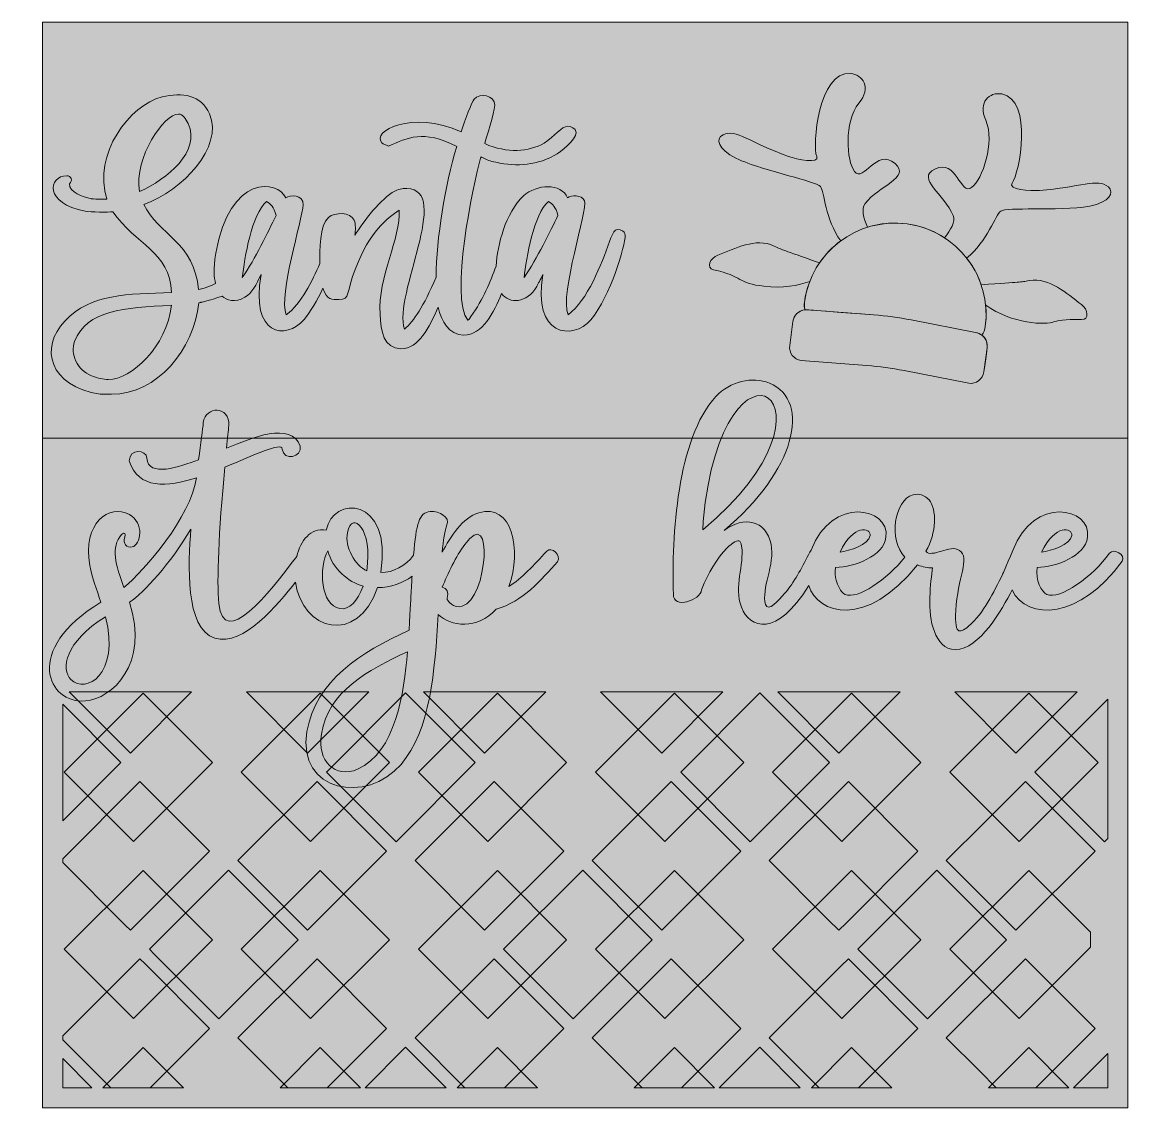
# Model space of a CAD drawing. Header units: inches. Extents: x -8 to 432, y 0 to 432.
import ezdxf

# ---------------------------------------------------------------- set-up
doc = ezdxf.new("R2010")
doc.units = ezdxf.units.IN
doc.header["$MEASUREMENT"] = 0
doc.layers.add('_U+0421_U+043B_U+043E_U+0439 1', color=7, linetype='Continuous')

# ---------------------------------------------------------------- blocks, each defined once
blk = doc.blocks.new('block 2')
at = {"layer": '_U+0421_U+043B_U+043E_U+0439 1', "true_color": 0x723003}
h = blk.add_hatch(color=36, dxfattribs=at)
h.dxf.hatch_style = 2
edge = h.paths.add_edge_path()
edge.add_spline(control_points=[(394.58, 357.65), (401.68, 357.65), (410.51, 357.65), (416.8, 358.82), (424.77, 360.3), (426.74, 364.19), (424.22, 366.41), (420, 370.13), (412.92, 366.21), (396.82, 365.02), (393.31, 364.77), (383.9, 365.41), (385.96, 367.97), (388.84, 371.56), (394.41, 401.08), (381.77, 403.41), (376.98, 404.31), (372.17, 400.25), (375.41, 392.95), (379.29, 384.19), (373.98, 369.31), (369.92, 366.27), (365.1, 362.68), (363.97, 377.87), (355.15, 373.56), (347.48, 369.82), (359.08, 363.48), (362.43, 355.03), (363.38, 352.64), (361.53, 349.28), (358.96, 346.23), (354.61, 349.04), (349.59, 350.97), (344.12, 351.72), (338.65, 352.46), (333.3, 351.93), (328.37, 350.38), (326.7, 354), (325.81, 357.73), (327.37, 359.78), (332.84, 367.04), (345.71, 370.06), (339.32, 375.71), (331.96, 382.2), (326.82, 367.87), (323.14, 372.61), (320.03, 376.62), (318.87, 392.38), (324.94, 399.79), (330.01, 405.96), (326.46, 411.16), (321.6, 411.57), (308.79, 412.68), (306.31, 382.75), (308.13, 378.51), (309.43, 375.5), (300.19, 377.38), (296.87, 378.56), (281.67, 383.99), (275.89, 389.65), (270.83, 387.19), (267.81, 385.72), (268.67, 381.45), (275.96, 377.9), (281.72, 375.11), (290.23, 372.75), (297.07, 370.87), (303.05, 369.21), (308.69, 367.66), (309.6, 366.55), (311.13, 364.68), (311.52, 353.53), (317.67, 344.93), (314.42, 342.53), (311.57, 339.6), (309.27, 336.23), (293.48, 341.77), (295.12, 341.09), (291.17, 342.92), (283.7, 346.36), (275.71, 341.9), (268.71, 339.28), (265.69, 338.15), (263.99, 334.13), (267.05, 333.47), (278.77, 330.96), (276.74, 327.95), (287.12, 326.93), (294.53, 325.95), (300.76, 327.19), (305.37, 328.84), (304.29, 326.05), (302.64, 320.6), (303.43, 317.51), (301.03, 317.27), (299.01, 315.43), (298.67, 312.93), (298.67, 312.93), (297.37, 303.35), (297.37, 303.35), (296.98, 300.43), (299.02, 297.74), (301.94, 297.35), (301.94, 297.35), (328.06, 295.38), (328.06, 295.38), (333.06, 295), (338.04, 294.33), (342.97, 293.36), (342.97, 293.36), (368.66, 288.31), (368.66, 288.31), (371.58, 287.91), (374.27, 289.96), (374.67, 292.88), (375.99, 302.65), (377.01, 305), (373.92, 307.38), (374.62, 308.41), (375.08, 309.56), (375.25, 310.83), (375.64, 313.72), (375.67, 316.57), (375.39, 319.35), (385.89, 311.97), (399.3, 311.31), (402.86, 312.84), (404.34, 313.47), (409.97, 313.83), (413.57, 313.62), (416.7, 313.44), (416.12, 317.77), (413.52, 319.66), (407.46, 324.04), (400.96, 330.47), (392.84, 329.14), (388.57, 328.44), (390.35, 328.65), (373.6, 327.51), (372.28, 331.37), (370.32, 334.95), (367.82, 338.13), (376.04, 344.78), (379.38, 355.43), (381.36, 356.83), (382.52, 357.65), (388.38, 357.65), (394.58, 357.65)], knot_values=[0, 0, 0, 0, 1, 1, 1, 2, 2, 2, 3, 3, 3, 4, 4, 4, 5, 5, 5, 6, 6, 6, 7, 7, 7, 8, 8, 8, 9, 9, 9, 10, 10, 10, 11, 11, 11, 12, 12, 12, 13, 13, 13, 14, 14, 14, 15, 15, 15, 16, 16, 16, 17, 17, 17, 18, 18, 18, 19, 19, 19, 20, 20, 20, 21, 21, 21, 22, 22, 22, 23, 23, 23, 24, 24, 24, 25, 25, 25, 26, 26, 26, 27, 27, 27, 28, 28, 28, 29, 29, 29, 30, 30, 30, 31, 31, 31, 32, 32, 32, 33, 33, 33, 34, 34, 34, 35, 35, 35, 36, 36, 36, 37, 37, 37, 38, 38, 38, 39, 39, 39, 40, 40, 40, 41, 41, 41, 42, 42, 42, 43, 43, 43, 44, 44, 44, 45, 45, 45, 46, 46, 46, 47, 47, 47, 48, 48, 48, 49, 49, 49, 49], degree=3, periodic=1)
at = {"layer": '_U+0421_U+043B_U+043E_U+0439 1', "true_color": 0xc10000}
h = blk.add_hatch(color=12, dxfattribs=at)
h.dxf.hatch_style = 2
edge = h.paths.add_edge_path()
edge.add_spline(control_points=[(330.79, 315.53), (335.79, 315.15), (340.77, 314.48), (345.7, 313.51), (345.7, 313.51), (371.39, 308.46), (371.39, 308.46), (372.35, 308.33), (373.2, 307.93), (373.92, 307.38), (374.62, 308.41), (375.08, 309.56), (375.25, 310.83), (377.94, 330.72), (364.01, 349.02), (344.12, 351.71), (324.24, 354.41), (305.93, 340.47), (303.24, 320.59), (303.1, 319.53), (303.18, 318.51), (303.43, 317.51), (304.22, 317.59), (302.48, 317.67), (330.79, 315.53)], knot_values=[0, 0, 0, 0, 1, 1, 1, 2, 2, 2, 3, 3, 3, 4, 4, 4, 5, 5, 5, 6, 6, 6, 7, 7, 7, 8, 8, 8, 8], degree=3, periodic=1)
at = {"layer": '_U+0421_U+043B_U+043E_U+0439 1', "true_color": 0xbbfcff}
h = blk.add_hatch(color=131, dxfattribs=at)
h.dxf.hatch_style = 2
edge = h.paths.add_edge_path()
edge.add_spline(control_points=[(368.66, 288.31), (368.66, 288.31), (342.97, 293.36), (342.97, 293.36), (338.04, 294.33), (333.06, 295), (328.06, 295.38), (328.06, 295.38), (301.94, 297.35), (301.94, 297.35), (299.02, 297.75), (296.98, 300.43), (297.37, 303.35), (297.37, 303.35), (298.67, 312.93), (298.67, 312.93), (299.07, 315.85), (301.75, 317.9), (304.67, 317.5), (304.67, 317.5), (330.79, 315.53), (330.79, 315.53), (335.79, 315.15), (340.77, 314.48), (345.7, 313.51), (345.7, 313.51), (371.39, 308.46), (371.39, 308.46), (374.31, 308.06), (376.36, 305.38), (375.96, 302.46), (375.96, 302.46), (374.67, 292.88), (374.67, 292.88), (374.27, 289.96), (371.58, 287.91), (368.66, 288.31)], knot_values=[0, 0, 0, 0, 1, 1, 1, 2, 2, 2, 3, 3, 3, 4, 4, 4, 5, 5, 5, 6, 6, 6, 7, 7, 7, 8, 8, 8, 9, 9, 9, 10, 10, 10, 11, 11, 11, 12, 12, 12, 12], degree=3, periodic=1)
at = {"layer": '_U+0421_U+043B_U+043E_U+0439 1', "lineweight": 0}
for points, knots in [([(394.58, 357.65), (401.68, 357.65), (410.51, 357.65), (416.8, 358.82), (424.77, 360.3), (426.74, 364.19), (424.22, 366.41), (420, 370.13), (412.92, 366.21), (396.82, 365.02), (393.31, 364.77), (383.9, 365.41), (385.96, 367.97), (388.84, 371.56), (394.41, 401.08), (381.77, 403.41), (376.98, 404.31), (372.17, 400.25), (375.41, 392.95), (379.29, 384.19), (373.98, 369.31), (369.92, 366.27), (365.1, 362.68), (363.97, 377.87), (355.15, 373.56), (347.48, 369.82), (359.08, 363.48), (362.43, 355.03), (363.38, 352.64), (361.53, 349.28), (358.96, 346.23), (354.61, 349.04), (349.59, 350.97), (344.12, 351.72), (338.65, 352.46), (333.3, 351.93), (328.37, 350.38), (326.7, 354), (325.81, 357.73), (327.37, 359.78), (332.84, 367.04), (345.71, 370.06), (339.32, 375.71), (331.96, 382.2), (326.82, 367.87), (323.14, 372.61), (320.03, 376.62), (318.87, 392.38), (324.94, 399.79), (330.01, 405.96), (326.46, 411.16), (321.6, 411.57), (308.79, 412.68), (306.31, 382.75), (308.13, 378.51), (309.43, 375.5), (300.19, 377.38), (296.87, 378.56), (281.67, 383.99), (275.89, 389.65), (270.83, 387.19), (267.81, 385.72), (268.67, 381.45), (275.96, 377.9), (281.72, 375.11), (290.23, 372.75), (297.07, 370.87), (303.05, 369.21), (308.69, 367.66), (309.6, 366.55), (311.13, 364.68), (311.52, 353.53), (317.67, 344.93), (314.42, 342.53), (311.57, 339.6), (309.27, 336.23), (293.48, 341.77), (295.12, 341.09), (291.17, 342.92), (283.7, 346.36), (275.71, 341.9), (268.71, 339.28), (265.69, 338.15), (263.99, 334.13), (267.05, 333.47), (278.77, 330.96), (276.74, 327.95), (287.12, 326.93), (294.53, 325.95), (300.76, 327.19), (305.37, 328.84), (304.29, 326.05), (302.64, 320.6), (303.43, 317.51), (301.03, 317.27), (299.01, 315.43), (298.67, 312.93), (298.67, 312.93), (297.37, 303.35), (297.37, 303.35), (296.98, 300.43), (299.02, 297.74), (301.94, 297.35), (301.94, 297.35), (328.06, 295.38), (328.06, 295.38), (333.06, 295), (338.04, 294.33), (342.97, 293.36), (342.97, 293.36), (368.66, 288.31), (368.66, 288.31), (371.58, 287.91), (374.27, 289.96), (374.67, 292.88), (375.99, 302.65), (377.01, 305), (373.92, 307.38), (374.62, 308.41), (375.08, 309.56), (375.25, 310.83), (375.64, 313.72), (375.67, 316.57), (375.39, 319.35), (385.89, 311.97), (399.3, 311.31), (402.86, 312.84), (404.34, 313.47), (409.97, 313.83), (413.57, 313.62), (416.7, 313.44), (416.12, 317.77), (413.52, 319.66), (407.46, 324.04), (400.96, 330.47), (392.84, 329.14), (388.57, 328.44), (390.35, 328.65), (373.6, 327.51), (372.28, 331.37), (370.32, 334.95), (367.82, 338.13), (376.04, 344.78), (379.38, 355.43), (381.36, 356.83), (382.52, 357.65), (388.38, 357.65), (394.58, 357.65)], [0, 0, 0, 0, 1, 1, 1, 2, 2, 2, 3, 3, 3, 4, 4, 4, 5, 5, 5, 6, 6, 6, 7, 7, 7, 8, 8, 8, 9, 9, 9, 10, 10, 10, 11, 11, 11, 12, 12, 12, 13, 13, 13, 14, 14, 14, 15, 15, 15, 16, 16, 16, 17, 17, 17, 18, 18, 18, 19, 19, 19, 20, 20, 20, 21, 21, 21, 22, 22, 22, 23, 23, 23, 24, 24, 24, 25, 25, 25, 26, 26, 26, 27, 27, 27, 28, 28, 28, 29, 29, 29, 30, 30, 30, 31, 31, 31, 32, 32, 32, 33, 33, 33, 34, 34, 34, 35, 35, 35, 36, 36, 36, 37, 37, 37, 38, 38, 38, 39, 39, 39, 40, 40, 40, 41, 41, 41, 42, 42, 42, 43, 43, 43, 44, 44, 44, 45, 45, 45, 46, 46, 46, 47, 47, 47, 48, 48, 48, 49, 49, 49, 49]), ([(330.79, 315.53), (335.79, 315.15), (340.77, 314.48), (345.7, 313.51), (345.7, 313.51), (371.39, 308.46), (371.39, 308.46), (372.35, 308.33), (373.2, 307.93), (373.92, 307.38), (374.62, 308.41), (375.08, 309.56), (375.25, 310.83), (377.94, 330.72), (364.01, 349.02), (344.12, 351.71), (324.24, 354.41), (305.93, 340.47), (303.24, 320.59), (303.1, 319.53), (303.18, 318.51), (303.43, 317.51), (304.22, 317.59), (302.48, 317.67), (330.79, 315.53)], [0, 0, 0, 0, 1, 1, 1, 2, 2, 2, 3, 3, 3, 4, 4, 4, 5, 5, 5, 6, 6, 6, 7, 7, 7, 8, 8, 8, 8]), ([(368.66, 288.31), (368.66, 288.31), (342.97, 293.36), (342.97, 293.36), (338.04, 294.33), (333.06, 295), (328.06, 295.38), (328.06, 295.38), (301.94, 297.35), (301.94, 297.35), (299.02, 297.75), (296.98, 300.43), (297.37, 303.35), (297.37, 303.35), (298.67, 312.93), (298.67, 312.93), (299.07, 315.85), (301.75, 317.9), (304.67, 317.5), (304.67, 317.5), (330.79, 315.53), (330.79, 315.53), (335.79, 315.15), (340.77, 314.48), (345.7, 313.51), (345.7, 313.51), (371.39, 308.46), (371.39, 308.46), (374.31, 308.06), (376.36, 305.38), (375.96, 302.46), (375.96, 302.46), (374.67, 292.88), (374.67, 292.88), (374.27, 289.96), (371.58, 287.91), (368.66, 288.31)], [0, 0, 0, 0, 1, 1, 1, 2, 2, 2, 3, 3, 3, 4, 4, 4, 5, 5, 5, 6, 6, 6, 7, 7, 7, 8, 8, 8, 9, 9, 9, 10, 10, 10, 11, 11, 11, 12, 12, 12, 12])]:
    blk.add_open_spline(points, degree=3, knots=knots, dxfattribs=at)
blk = doc.blocks.new('block 3')
at = {"layer": '_U+0421_U+043B_U+043E_U+0439 1', "true_color": 0x003a1e}
h = blk.add_hatch(color=118, dxfattribs=at)
h.dxf.hatch_style = 2
edge = h.paths.add_edge_path()
edge.add_spline(control_points=[(424.64, 220.65), (418.28, 211.64), (404.83, 201.93), (399.73, 204.29), (397.49, 205.33), (395.21, 209.87), (395.83, 215.05), (403.54, 215.28), (414.95, 219.37), (415.96, 227.05), (417.53, 238.97), (394.46, 243.71), (386.16, 221.82), (383.44, 215.04), (382.19, 212.49), (382.19, 212.49), (378.49, 204.86), (374.67, 196.96), (368.56, 191.62), (366.53, 189.88), (365.23, 189.55), (364.7, 189.83), (363.87, 190.26), (363.05, 192.62), (363.51, 197.93), (364.15, 210.84), (369.41, 218.74), (364.95, 221.83), (361.21, 224.42), (353.98, 218.48), (351.54, 221.5), (355.93, 228.73), (355.97, 238.18), (352.87, 241.93), (351.05, 243.82), (348.72, 244.55), (346.48, 243.94), (338.92, 241.87), (336.65, 225.83), (343.22, 219.11), (336.27, 210.29), (324.18, 202.11), (319.47, 204.29), (317.45, 205.23), (316.49, 207.95), (315.85, 210.01), (315.43, 211.37), (315.33, 213.05), (315.57, 215.05), (323.28, 215.28), (334.69, 219.37), (335.7, 227.05), (337.27, 238.96), (314.27, 243.67), (305.93, 221.91), (305.58, 221.57), (305.11, 220.55), (304.86, 220.07), (302.14, 214.74), (299.12, 209.03), (295.35, 204.67), (293.12, 202.07), (288.59, 196.99), (287.76, 200.3), (285.9, 206.74), (291.63, 215.92), (289.94, 224.26), (287.93, 233.92), (279.24, 235.61), (271.31, 229.75), (299.37, 253.1), (306.37, 281.17), (289.33, 288.37), (282.58, 291.23), (273.62, 288.99), (268.01, 283.05), (252.46, 266.28), (250.41, 227.37), (251.07, 204.38), (250.86, 198.33), (262, 201.83), (262.27, 206.17), (268.07, 220.48), (275.32, 226.04), (277.13, 225.63), (277.59, 225.52), (278, 224.77), (278.25, 223.55), (279.39, 215.82), (274.93, 207.44), (278.19, 199.23), (281.31, 190.72), (292.18, 186.86), (304.96, 207.78), (308.68, 196.49), (327.56, 190.4), (348.25, 216.01), (350.32, 215.19), (352.38, 214.8), (354.23, 214.9), (353.52, 209.57), (351.88, 197), (354.96, 189.54), (356.45, 185.57), (359.03, 182.35), (363.26, 182.35), (373.05, 182.35), (381.9, 198.37), (385.89, 206.11), (391.91, 193.58), (413.1, 194.45), (429.67, 217.47), (431.3, 219.93), (426.44, 222.9), (424.64, 220.65)], knot_values=[0, 0, 0, 0, 1, 1, 1, 2, 2, 2, 3, 3, 3, 4, 4, 4, 5, 5, 5, 6, 6, 6, 7, 7, 7, 8, 8, 8, 9, 9, 9, 10, 10, 10, 11, 11, 11, 12, 12, 12, 13, 13, 13, 14, 14, 14, 15, 15, 15, 16, 16, 16, 17, 17, 17, 18, 18, 18, 19, 19, 19, 20, 20, 20, 21, 21, 21, 22, 22, 22, 23, 23, 23, 24, 24, 24, 25, 25, 25, 26, 26, 26, 27, 27, 27, 28, 28, 28, 29, 29, 29, 30, 30, 30, 31, 31, 31, 32, 32, 32, 33, 33, 33, 34, 34, 34, 35, 35, 35, 36, 36, 36, 37, 37, 37, 38, 38, 38, 38], degree=3, periodic=1)
edge = h.paths.add_edge_path()
edge.add_spline(control_points=[(397.67, 221.12), (403.12, 232.51), (409.99, 230.8), (409.65, 227.78), (409.23, 224.01), (401.44, 221.62), (397.67, 221.12)], knot_values=[0, 0, 0, 0, 1, 1, 1, 2, 2, 2, 2], degree=3, periodic=1)
edge = h.paths.add_edge_path()
edge.add_spline(control_points=[(262.74, 229.94), (262.74, 229.94), (262.94, 233.36), (262.94, 233.36), (270.57, 317.27), (324.52, 281.34), (262.74, 229.94)], knot_values=[0, 0, 0, 0, 1, 1, 1, 2, 2, 2, 2], degree=3, periodic=1)
edge = h.paths.add_edge_path()
edge.add_spline(control_points=[(317.41, 221.12), (322.87, 232.51), (329.73, 230.8), (329.39, 227.78), (328.97, 224.01), (321.18, 221.62), (317.41, 221.12)], knot_values=[0, 0, 0, 0, 1, 1, 1, 2, 2, 2, 2], degree=3, periodic=1)
h = blk.add_hatch(color=118, dxfattribs=at)
h.dxf.hatch_style = 2
edge = h.paths.add_edge_path()
edge.add_spline(control_points=[(200.64, 221.46), (195.41, 215.87), (190.86, 210.81), (185.59, 207.39), (190.95, 222.04), (186.75, 240.92), (173.63, 236.81), (167.22, 234.89), (162.33, 227.12), (159.04, 221.1), (159.46, 225.74), (160.04, 229.84), (160.9, 231.92), (162.29, 234.86), (157.93, 237.7), (154.3, 237.31), (149.83, 236.81), (148.68, 232.55), (147.65, 219.94), (144.43, 215.56), (139.61, 212.99), (134.68, 212.99), (139.24, 243.77), (115.33, 243.47), (112.9, 229.89), (106.61, 230.99), (102.66, 225.65), (101.15, 219.39), (90.02, 204.55), (72.05, 182.03), (70.16, 200.7), (69.26, 210.02), (70.07, 228.75), (72.5, 254.9), (84.15, 259.68), (95.11, 265.12), (95.41, 262.12), (95.9, 257.22), (103.53, 258.78), (102.48, 263.31), (98.92, 273.27), (83.15, 266.59), (73.19, 262.45), (73.56, 266.5), (73.95, 269.6), (74.07, 271.44), (74.61, 279.52), (64.78, 279.32), (63.95, 272.75), (63.7, 269.87), (62.98, 264.67), (62.06, 257.84), (54.66, 255.03), (41.8, 250.68), (41.53, 258.55), (41.32, 261.99), (34.5, 262.46), (34.5, 257.48), (37.88, 246), (49.8, 246.99), (61.19, 250.66), (58.99, 235.04), (40.68, 213.99), (32.37, 207.03), (29.07, 215.76), (27.04, 223.33), (31.42, 228.13), (32.69, 229.41), (33.17, 228.45), (32.71, 227.02), (31.71, 224.51), (33.6, 222.67), (35.63, 223.16), (39.24, 224.04), (40.52, 232.78), (34.51, 236.1), (26.59, 240.49), (15.7, 232.75), (18.8, 215.74), (19.69, 211), (21.48, 206.31), (23.18, 201.22), (-8.17, 182.07), (2.14, 160.68), (17.02, 161.9), (27.56, 162.77), (42.66, 176.56), (34.57, 201.15), (40.44, 205.21), (50.83, 216.42), (59.02, 230.28), (57.99, 216.7), (56.54, 190.58), (68.52, 186.93), (79.96, 183.45), (93.66, 200.42), (100.69, 209.2), (103.08, 189.91), (125.44, 183.7), (133.33, 207.06), (138.58, 206.91), (143.36, 208.8), (147.06, 211.5), (146.79, 207.12), (146.86, 208.19), (145.86, 190.11), (126.68, 181.19), (108.64, 170.06), (105.23, 149.72), (101.12, 125.59), (129.17, 120.7), (142.67, 136.66), (154.4, 150.4), (156.07, 173.58), (157.49, 196.33), (162.13, 191.53), (173.19, 190.11), (180.55, 198.42), (191.03, 201.38), (198.72, 210.21), (204.91, 217.32), (206.72, 219.86), (202.51, 223.59), (200.64, 221.46)], knot_values=[0, 0, 0, 0, 1, 1, 1, 2, 2, 2, 3, 3, 3, 4, 4, 4, 5, 5, 5, 6, 6, 6, 7, 7, 7, 8, 8, 8, 9, 9, 9, 10, 10, 10, 11, 11, 11, 12, 12, 12, 13, 13, 13, 14, 14, 14, 15, 15, 15, 16, 16, 16, 17, 17, 17, 18, 18, 18, 19, 19, 19, 20, 20, 20, 21, 21, 21, 22, 22, 22, 23, 23, 23, 24, 24, 24, 25, 25, 25, 26, 26, 26, 27, 27, 27, 28, 28, 28, 29, 29, 29, 30, 30, 30, 31, 31, 31, 32, 32, 32, 33, 33, 33, 34, 34, 34, 35, 35, 35, 36, 36, 36, 37, 37, 37, 38, 38, 38, 39, 39, 39, 40, 40, 40, 41, 41, 41, 41], degree=3, periodic=1)
edge = h.paths.add_edge_path()
edge.add_spline(control_points=[(168.02, 224.15), (179.76, 240.49), (177.13, 202.54), (167.06, 199.58), (163.67, 198.58), (160.85, 201.7), (160.97, 202.77), (161.89, 205.06), (160.72, 206.83), (159.03, 207.13), (161.31, 212.56), (164.51, 219.46), (168.02, 224.15)], knot_values=[0, 0, 0, 0, 1, 1, 1, 2, 2, 2, 3, 3, 3, 4, 4, 4, 4], degree=3, periodic=1)
edge = h.paths.add_edge_path()
edge.add_spline(control_points=[(145.18, 181.47), (143.87, 165.13), (140.54, 141.56), (125.35, 134.72), (116.5, 131), (109.13, 137.92), (111.01, 148.69), (113.79, 165.95), (129.43, 174.02), (145.18, 181.47)], knot_values=[0, 0, 0, 0, 1, 1, 1, 2, 2, 2, 3, 3, 3, 3], degree=3, periodic=1)
edge = h.paths.add_edge_path()
edge.add_spline(control_points=[(118.27, 198.66), (110.66, 199.9), (109.84, 215.09), (113.46, 221.69), (115.46, 214.44), (121.66, 209.15), (127.53, 207.61), (125.54, 201.53), (122, 198.05), (118.27, 198.66)], knot_values=[0, 0, 0, 0, 1, 1, 1, 2, 2, 2, 3, 3, 3, 3], degree=3, periodic=1)
edge = h.paths.add_edge_path()
edge.add_spline(control_points=[(129.04, 213.73), (124.64, 215.57), (120, 223.13), (121.36, 228.9), (123.21, 238.15), (131.5, 230.19), (129.04, 213.73)], knot_values=[0, 0, 0, 0, 1, 1, 1, 2, 2, 2, 2], degree=3, periodic=1)
edge = h.paths.add_edge_path()
edge.add_spline(control_points=[(25, 195.41), (30.97, 172.14), (16.95, 164.53), (11.25, 170.43), (7.08, 174.6), (8.88, 185.35), (25, 195.41)], knot_values=[0, 0, 0, 0, 1, 1, 1, 2, 2, 2, 2], degree=3, periodic=1)
at = {"layer": '_U+0421_U+043B_U+043E_U+0439 1', "lineweight": 0}
for points, knots in [([(262.74, 229.94), (262.74, 229.94), (262.94, 233.36), (262.94, 233.36), (270.57, 317.27), (324.52, 281.34), (262.74, 229.94)], [0, 0, 0, 0, 1, 1, 1, 2, 2, 2, 2]), ([(424.64, 220.65), (418.28, 211.64), (404.83, 201.93), (399.73, 204.29), (397.49, 205.33), (395.21, 209.87), (395.83, 215.05), (403.54, 215.28), (414.95, 219.37), (415.96, 227.05), (417.53, 238.97), (394.46, 243.71), (386.16, 221.82), (383.44, 215.04), (382.19, 212.49), (382.19, 212.49), (378.49, 204.86), (374.67, 196.96), (368.56, 191.62), (366.53, 189.88), (365.23, 189.55), (364.7, 189.83), (363.87, 190.26), (363.05, 192.62), (363.51, 197.93), (364.15, 210.84), (369.41, 218.74), (364.95, 221.83), (361.21, 224.42), (353.98, 218.48), (351.54, 221.5), (355.93, 228.73), (355.97, 238.18), (352.87, 241.93), (351.05, 243.82), (348.72, 244.55), (346.48, 243.94), (338.92, 241.87), (336.65, 225.83), (343.22, 219.11), (336.27, 210.29), (324.18, 202.11), (319.47, 204.29), (317.45, 205.23), (316.49, 207.95), (315.85, 210.01), (315.43, 211.37), (315.33, 213.05), (315.57, 215.05), (323.28, 215.28), (334.69, 219.37), (335.7, 227.05), (337.27, 238.96), (314.27, 243.67), (305.93, 221.91), (305.58, 221.57), (305.11, 220.55), (304.86, 220.07), (302.14, 214.74), (299.12, 209.03), (295.35, 204.67), (293.12, 202.07), (288.59, 196.99), (287.76, 200.3), (285.9, 206.74), (291.63, 215.92), (289.94, 224.26), (287.93, 233.92), (279.24, 235.61), (271.31, 229.75), (299.37, 253.1), (306.37, 281.17), (289.33, 288.37), (282.58, 291.23), (273.62, 288.99), (268.01, 283.05), (252.46, 266.28), (250.41, 227.37), (251.07, 204.38), (250.86, 198.33), (262, 201.83), (262.27, 206.17), (268.07, 220.48), (275.32, 226.04), (277.13, 225.63), (277.59, 225.52), (278, 224.77), (278.25, 223.55), (279.39, 215.82), (274.93, 207.44), (278.19, 199.23), (281.31, 190.72), (292.18, 186.86), (304.96, 207.78), (308.68, 196.49), (327.56, 190.4), (348.25, 216.01), (350.32, 215.19), (352.38, 214.8), (354.23, 214.9), (353.52, 209.57), (351.88, 197), (354.96, 189.54), (356.45, 185.57), (359.03, 182.35), (363.26, 182.35), (373.05, 182.35), (381.9, 198.37), (385.89, 206.11), (391.91, 193.58), (413.1, 194.45), (429.67, 217.47), (431.3, 219.93), (426.44, 222.9), (424.64, 220.65)], [0, 0, 0, 0, 1, 1, 1, 2, 2, 2, 3, 3, 3, 4, 4, 4, 5, 5, 5, 6, 6, 6, 7, 7, 7, 8, 8, 8, 9, 9, 9, 10, 10, 10, 11, 11, 11, 12, 12, 12, 13, 13, 13, 14, 14, 14, 15, 15, 15, 16, 16, 16, 17, 17, 17, 18, 18, 18, 19, 19, 19, 20, 20, 20, 21, 21, 21, 22, 22, 22, 23, 23, 23, 24, 24, 24, 25, 25, 25, 26, 26, 26, 27, 27, 27, 28, 28, 28, 29, 29, 29, 30, 30, 30, 31, 31, 31, 32, 32, 32, 33, 33, 33, 34, 34, 34, 35, 35, 35, 36, 36, 36, 37, 37, 37, 38, 38, 38, 38]), ([(200.64, 221.46), (195.41, 215.87), (190.86, 210.81), (185.59, 207.39), (190.95, 222.04), (186.75, 240.92), (173.63, 236.81), (167.22, 234.89), (162.33, 227.12), (159.04, 221.1), (159.46, 225.74), (160.04, 229.84), (160.9, 231.92), (162.29, 234.86), (157.93, 237.7), (154.3, 237.31), (149.83, 236.81), (148.68, 232.55), (147.65, 219.94), (144.43, 215.56), (139.61, 212.99), (134.68, 212.99), (139.24, 243.77), (115.33, 243.47), (112.9, 229.89), (106.61, 230.99), (102.66, 225.65), (101.15, 219.39), (90.02, 204.55), (72.05, 182.03), (70.16, 200.7), (69.26, 210.02), (70.07, 228.75), (72.5, 254.9), (84.15, 259.68), (95.11, 265.12), (95.41, 262.12), (95.9, 257.22), (103.53, 258.78), (102.48, 263.31), (98.92, 273.27), (83.15, 266.59), (73.19, 262.45), (73.56, 266.5), (73.95, 269.6), (74.07, 271.44), (74.61, 279.52), (64.78, 279.32), (63.95, 272.75), (63.7, 269.87), (62.98, 264.67), (62.06, 257.84), (54.66, 255.03), (41.8, 250.68), (41.53, 258.55), (41.32, 261.99), (34.5, 262.46), (34.5, 257.48), (37.88, 246), (49.8, 246.99), (61.19, 250.66), (58.99, 235.04), (40.68, 213.99), (32.37, 207.03), (29.07, 215.76), (27.04, 223.33), (31.42, 228.13), (32.69, 229.41), (33.17, 228.45), (32.71, 227.02), (31.71, 224.51), (33.6, 222.67), (35.63, 223.16), (39.24, 224.04), (40.52, 232.78), (34.51, 236.1), (26.59, 240.49), (15.7, 232.75), (18.8, 215.74), (19.69, 211), (21.48, 206.31), (23.18, 201.22), (-8.17, 182.07), (2.14, 160.68), (17.02, 161.9), (27.56, 162.77), (42.66, 176.56), (34.57, 201.15), (40.44, 205.21), (50.83, 216.42), (59.02, 230.28), (57.99, 216.7), (56.54, 190.58), (68.52, 186.93), (79.96, 183.45), (93.66, 200.42), (100.69, 209.2), (103.08, 189.91), (125.44, 183.7), (133.33, 207.06), (138.58, 206.91), (143.36, 208.8), (147.06, 211.5), (146.79, 207.12), (146.86, 208.19), (145.86, 190.11), (126.68, 181.19), (108.64, 170.06), (105.23, 149.72), (101.12, 125.59), (129.17, 120.7), (142.67, 136.66), (154.4, 150.4), (156.07, 173.58), (157.49, 196.33), (162.13, 191.53), (173.19, 190.11), (180.55, 198.42), (191.03, 201.38), (198.72, 210.21), (204.91, 217.32), (206.72, 219.86), (202.51, 223.59), (200.64, 221.46)], [0, 0, 0, 0, 1, 1, 1, 2, 2, 2, 3, 3, 3, 4, 4, 4, 5, 5, 5, 6, 6, 6, 7, 7, 7, 8, 8, 8, 9, 9, 9, 10, 10, 10, 11, 11, 11, 12, 12, 12, 13, 13, 13, 14, 14, 14, 15, 15, 15, 16, 16, 16, 17, 17, 17, 18, 18, 18, 19, 19, 19, 20, 20, 20, 21, 21, 21, 22, 22, 22, 23, 23, 23, 24, 24, 24, 25, 25, 25, 26, 26, 26, 27, 27, 27, 28, 28, 28, 29, 29, 29, 30, 30, 30, 31, 31, 31, 32, 32, 32, 33, 33, 33, 34, 34, 34, 35, 35, 35, 36, 36, 36, 37, 37, 37, 38, 38, 38, 39, 39, 39, 40, 40, 40, 41, 41, 41, 41]), ([(129.04, 213.73), (124.64, 215.57), (120, 223.13), (121.36, 228.9), (123.21, 238.15), (131.5, 230.19), (129.04, 213.73)], [0, 0, 0, 0, 1, 1, 1, 2, 2, 2, 2]), ([(168.02, 224.15), (179.76, 240.49), (177.13, 202.54), (167.06, 199.58), (163.67, 198.58), (160.85, 201.7), (160.97, 202.77), (161.89, 205.06), (160.72, 206.83), (159.03, 207.13), (161.31, 212.56), (164.51, 219.46), (168.02, 224.15)], [0, 0, 0, 0, 1, 1, 1, 2, 2, 2, 3, 3, 3, 4, 4, 4, 4]), ([(317.41, 221.12), (322.87, 232.51), (329.73, 230.8), (329.39, 227.78), (328.97, 224.01), (321.18, 221.62), (317.41, 221.12)], [0, 0, 0, 0, 1, 1, 1, 2, 2, 2, 2]), ([(397.67, 221.12), (403.12, 232.51), (409.99, 230.8), (409.65, 227.78), (409.23, 224.01), (401.44, 221.62), (397.67, 221.12)], [0, 0, 0, 0, 1, 1, 1, 2, 2, 2, 2]), ([(118.27, 198.66), (110.66, 199.9), (109.84, 215.09), (113.46, 221.69), (115.46, 214.44), (121.66, 209.15), (127.53, 207.61), (125.54, 201.53), (122, 198.05), (118.27, 198.66)], [0, 0, 0, 0, 1, 1, 1, 2, 2, 2, 3, 3, 3, 3]), ([(25, 195.41), (30.97, 172.14), (16.95, 164.53), (11.25, 170.43), (7.08, 174.6), (8.88, 185.35), (25, 195.41)], [0, 0, 0, 0, 1, 1, 1, 2, 2, 2, 2]), ([(145.18, 181.47), (143.87, 165.13), (140.54, 141.56), (125.35, 134.72), (116.5, 131), (109.13, 137.92), (111.01, 148.69), (113.79, 165.95), (129.43, 174.02), (145.18, 181.47)], [0, 0, 0, 0, 1, 1, 1, 2, 2, 2, 3, 3, 3, 3])]:
    blk.add_open_spline(points, degree=3, knots=knots, dxfattribs=at)

msp = doc.modelspace()

# ---------------------------------------------------------------- hatches: boundary and pattern name
at = {"layer": '_U+0421_U+043B_U+043E_U+0439 1', "true_color": 0xe8c792}
h = msp.add_hatch(color=31, dxfattribs=at)
h.dxf.hatch_style = 2
h.paths.add_polyline_path([(0, 432), (432, 432), (432, 0), (0, 0)])
at = {"layer": '_U+0421_U+043B_U+043E_U+0439 1', "true_color": 0xc10000}
h = msp.add_hatch(color=12, dxfattribs=at)
h.dxf.hatch_style = 2
edge = h.paths.add_edge_path()
edge.add_spline(control_points=[(228.79, 349.44), (227.79, 349.11), (227.21, 349.09), (225.68, 344.68), (222.42, 335.61), (216.91, 321.26), (209.16, 315.56), (205.68, 324.09), (217.13, 357.23), (215.67, 360.94), (214.53, 363.38), (210.43, 363.16), (208.99, 362.09), (206.42, 368.1), (196.67, 367.54), (191.36, 362.9), (184.29, 355.91), (181.04, 343.57), (180.49, 334.94), (178.09, 328.58), (175.46, 321.86), (170.48, 314.85), (169.78, 313.83), (169.58, 313.58), (169.3, 313.36), (161.99, 322.45), (171.2, 366.73), (174.44, 378.36), (175.42, 378.01), (177.23, 376.94), (178.76, 376.59), (187.44, 374.6), (195.23, 374.43), (203.68, 378.93), (206.3, 380.42), (212.24, 385.09), (212.37, 388.11), (212.37, 389.89), (210.06, 390.55), (209.06, 390.55), (206.54, 390.55), (203.86, 386.71), (199.66, 383.82), (193.52, 380.41), (184.94, 379.67), (175.99, 383.66), (176.58, 386.05), (179.88, 395.64), (179.94, 398.9), (179.94, 403.15), (174, 403.83), (171.72, 401.36), (170.86, 400.16), (168.17, 393.47), (166.61, 388.3), (147.02, 397.31), (130.63, 388.36), (135.01, 383.98), (135.56, 383.43), (136.48, 383.13), (137.63, 382.65), (145.44, 385.95), (151.23, 389.41), (164.81, 382.54), (160.24, 367.23), (156.72, 345.87), (156.61, 330.56), (151.53, 318.67), (147.82, 313.06), (144.05, 309.86), (139.42, 323.43), (163.04, 365.4), (144.93, 365.8), (143.93, 365.8), (142.36, 365.85), (140.16, 364.73), (134.86, 362.03), (127.58, 352.62), (124.3, 347.23), (124.48, 349.22), (124.73, 351.46), (123.98, 353.2), (122.58, 356.48), (116.29, 356.48), (113.74, 354.29), (110.2, 351.26), (110.32, 341.15), (110.37, 336), (107.41, 329.02), (102.96, 319.97), (96.97, 315.56), (93.79, 323.38), (103.38, 353.57), (103.69, 359.26), (103.92, 363.59), (98.41, 363.28), (96.8, 362.09), (93.81, 369.08), (74.47, 371.87), (68.9, 340.01), (67.82, 333.41), (68.22, 330.52), (68.87, 327.94), (64.06, 325.79), (63.86, 326.21), (62.06, 325.63), (60.48, 344.1), (46.14, 347.65), (40.22, 359.37), (55.9, 365.16), (71.94, 382.17), (66.46, 395.47), (62.98, 403.12), (55.7, 404.2), (47.52, 402.24), (34.78, 399.18), (19.79, 379.52), (25.6, 361.53), (24.1, 361.53), (21.78, 361.5), (19.36, 361.73), (15.94, 362.43), (10.65, 364.28), (10.65, 367.65), (12.11, 368.93), (11.45, 370.87), (9.58, 370.87), (2.27, 370.87), (0.53, 359.71), (16.96, 356.82), (19.05, 356.4), (26.27, 356.35), (27.92, 356.52), (36.94, 343.65), (50.69, 340.6), (51.31, 324.47), (33.86, 323.65), (19.2, 324.16), (8.86, 313.08), (-1.26, 302.54), (2.4, 287.14), (22.96, 283.93), (22.96, 283.93), (27.39, 283.91), (27.39, 283.91), (45.78, 283.91), (60.04, 301.77), (62.16, 320.26), (63.3, 320.62), (62.71, 320.42), (63.46, 320.63), (67.17, 321.55), (64.79, 320.79), (71.41, 322.98), (73.17, 321.34), (76.59, 320.22), (80.51, 322.51), (83.47, 324.24), (84.93, 327.54), (86.94, 331.58), (82.57, 307.13), (96.87, 305.37), (104.05, 313.63), (106.65, 316.86), (109.18, 321.09), (111.59, 326.18), (113.01, 321.32), (115.29, 321.62), (117.9, 321.62), (122.57, 321.62), (120.72, 324.06), (124.62, 334.23), (130.13, 348.6), (137.1, 353.87), (141.93, 357.17), (142.65, 346.2), (133.38, 330.65), (134.31, 315.75), (134.57, 309.14), (135.79, 302.07), (142.62, 302.07), (149.91, 302.07), (153.78, 310.54), (157.49, 318.61), (158.7, 312.94), (161.77, 307.73), (167.59, 307.43), (175.24, 307.43), (179.66, 316.56), (182.72, 324), (185.66, 319.84), (192.78, 319.98), (196.69, 326.87), (197.25, 327.87), (198.07, 329.45), (199.13, 331.58), (194.76, 307.1), (210.98, 305.17), (218.22, 313.51), (226.09, 323.28), (231.89, 342.65), (231.89, 347.42), (231.68, 348.96), (230.18, 349.44), (228.79, 349.44)], knot_values=[0, 0, 0, 0, 1, 1, 1, 2, 2, 2, 3, 3, 3, 4, 4, 4, 5, 5, 5, 6, 6, 6, 7, 7, 7, 8, 8, 8, 9, 9, 9, 10, 10, 10, 11, 11, 11, 12, 12, 12, 13, 13, 13, 14, 14, 14, 15, 15, 15, 16, 16, 16, 17, 17, 17, 18, 18, 18, 19, 19, 19, 20, 20, 20, 21, 21, 21, 22, 22, 22, 23, 23, 23, 24, 24, 24, 25, 25, 25, 26, 26, 26, 27, 27, 27, 28, 28, 28, 29, 29, 29, 30, 30, 30, 31, 31, 31, 32, 32, 32, 33, 33, 33, 34, 34, 34, 35, 35, 35, 36, 36, 36, 37, 37, 37, 38, 38, 38, 39, 39, 39, 40, 40, 40, 41, 41, 41, 42, 42, 42, 43, 43, 43, 44, 44, 44, 45, 45, 45, 46, 46, 46, 47, 47, 47, 48, 48, 48, 49, 49, 49, 50, 50, 50, 51, 51, 51, 52, 52, 52, 53, 53, 53, 54, 54, 54, 55, 55, 55, 56, 56, 56, 57, 57, 57, 58, 58, 58, 59, 59, 59, 60, 60, 60, 61, 61, 61, 62, 62, 62, 63, 63, 63, 64, 64, 64, 65, 65, 65, 66, 66, 66, 67, 67, 67, 68, 68, 68, 68], degree=3, periodic=1)
edge = h.paths.add_edge_path()
edge.add_spline(control_points=[(38.54, 364.55), (36.36, 378.29), (48.33, 395.44), (54.1, 395.44), (55.67, 395.44), (57.08, 393.37), (57.94, 391.69), (62.96, 380.53), (49.69, 369.55), (38.54, 364.55)], knot_values=[0, 0, 0, 0, 1, 1, 1, 2, 2, 2, 3, 3, 3, 3], degree=3, periodic=1)
edge = h.paths.add_edge_path()
edge.add_spline(control_points=[(26.08, 289.8), (24.25, 289.8), (22.04, 290.3), (19.5, 291.29), (13.58, 293.6), (10.86, 300.09), (12.72, 304.91), (17.7, 317.6), (32.26, 318.19), (51.29, 319.39), (49.46, 302.93), (35.44, 289.8), (26.08, 289.8)], knot_values=[0, 0, 0, 0, 1, 1, 1, 2, 2, 2, 3, 3, 3, 4, 4, 4, 4], degree=3, periodic=1)
edge = h.paths.add_edge_path()
edge.add_spline(control_points=[(79.49, 330.38), (80.39, 338.07), (83.2, 355.67), (89.16, 360.63), (90.87, 359.58), (91.94, 358.52), (92.95, 355.11), (89.51, 348.21), (84.78, 338.01), (79.49, 330.38)], knot_values=[0, 0, 0, 0, 1, 1, 1, 2, 2, 2, 3, 3, 3, 3], degree=3, periodic=1)
edge = h.paths.add_edge_path()
edge.add_spline(control_points=[(191.68, 330.38), (192.58, 338.01), (195.43, 355.7), (201.35, 360.63), (203.05, 359.58), (204.13, 358.52), (205.14, 355.11), (201.93, 348.66), (197, 338.06), (191.68, 330.38)], knot_values=[0, 0, 0, 0, 1, 1, 1, 2, 2, 2, 3, 3, 3, 3], degree=3, periodic=1)
h = msp.add_hatch(color=12, dxfattribs=at)
h.dxf.hatch_style = 2
h.paths.add_polyline_path([(432, 266.5), (0, 266.5), (0, 165.5), (0, 0), (16.01, 0), (16.01, 0), (64.01, 0), (64.01, 0), (86.5, 0), (86.51, 0), (134.51, 0), (134.51, 0), (157, 0), (157.01, 0), (205, 0), (205.01, 0), (227.5, 0), (227.51, 0), (275.5, 0), (275.51, 0), (298, 0), (298.01, 0), (346, 0), (346.01, 0), (368.5, 0), (368.51, 0), (416.5, 0), (416.51, 0), (432, 0)])
h.paths.add_polyline_path([(40.01, 94.5), (67.59, 66.92), (36.17, 35.5), (8.59, 63.08)])
h.paths.add_polyline_path([(8.59, 133.58), (40.01, 165), (67.59, 137.42), (36.17, 106)])
h.paths.add_polyline_path([(110.51, 94.5), (138.09, 66.92), (106.67, 35.5), (79.09, 63.08)])
h.paths.add_polyline_path([(79.09, 133.58), (110.51, 165), (138.09, 137.42), (106.67, 106)])
h.paths.add_polyline_path([(181.01, 94.5), (208.59, 66.92), (177.17, 35.5), (149.59, 63.08)])
h.paths.add_polyline_path([(149.59, 133.58), (181.01, 165), (208.59, 137.42), (177.17, 106)])
h.paths.add_polyline_path([(251.51, 94.5), (279.09, 66.92), (247.67, 35.5), (220.09, 63.08)])
h.paths.add_polyline_path([(220.09, 133.58), (251.51, 165), (279.09, 137.42), (247.67, 106)])
h.paths.add_polyline_path([(322.01, 94.5), (349.59, 66.92), (318.17, 35.5), (290.59, 63.08)])
h.paths.add_polyline_path([(290.59, 133.58), (322.01, 165), (349.59, 137.42), (318.17, 106)])
edge = h.paths.add_edge_path()
edge.add_spline(control_points=[(392.51, 94.5), (392.51, 94.5), (417.06, 69.94), (417.06, 69.94), (417.06, 67.97), (417.06, 65.97), (417.06, 63.89), (417.06, 63.89), (388.67, 35.5), (388.67, 35.5), (388.67, 35.5), (361.09, 63.08), (361.09, 63.08), (361.09, 63.08), (392.51, 94.5), (392.51, 94.5)], knot_values=[0, 0, 0, 0, 1, 1, 1, 2, 2, 2, 3, 3, 3, 4, 4, 4, 5, 5, 5, 5], degree=3, periodic=1)
h.paths.add_polyline_path([(361.09, 133.58), (392.51, 165), (420.16, 137.35), (388.68, 106)])
h.paths.add_polyline_path([(24.01, 8), (40.01, 24), (56.01, 8)])
h.paths.add_polyline_path([(94.51, 8), (110.51, 24), (126.51, 8)])
h.paths.add_polyline_path([(165.01, 8), (181.01, 24), (197.01, 8)])
h.paths.add_polyline_path([(235.51, 8), (251.51, 24), (267.51, 8)])
h.paths.add_polyline_path([(306.01, 8), (322.01, 24), (338.01, 8)])
h.paths.add_polyline_path([(376.51, 8), (392.51, 24), (408.51, 8)])
at = {"layer": '_U+0421_U+043B_U+043E_U+0439 1', "true_color": 0xfff6e6}
h = msp.add_hatch(color=7, dxfattribs=at)
h.dxf.hatch_style = 2
h.paths.add_polyline_path([(432, 0), (432, 266.5), (0, 266.5), (0, 0)])
h.paths.add_polyline_path([(410.36, 8), (424, 21.64), (424, 8)])
h.paths.add_polyline_path([(379.6, 8), (373.05, 14.55), (359.73, 27.87), (391.22, 59.36), (418.94, 31.63), (395.31, 8)])
h.paths.add_polyline_path([(309.1, 8), (289.23, 27.87), (317.88, 56.51), (320.72, 59.36), (324.96, 55.12), (348.44, 31.63), (324.81, 8)])
h.paths.add_polyline_path([(238.6, 8), (218.73, 27.87), (250.22, 59.36), (277.94, 31.63), (254.31, 8)])
h.paths.add_polyline_path([(168.1, 8), (148.23, 27.87), (179.72, 59.36), (207.44, 31.63), (183.81, 8)])
h.paths.add_polyline_path([(97.6, 8), (77.73, 27.87), (109.22, 59.36), (136.94, 31.63), (113.31, 8)])
h.paths.add_polyline_path([(27.1, 8), (7.99, 27.11), (7.99, 28.63), (37.46, 58.09), (38.72, 59.35), (40.77, 57.3), (66.44, 31.63), (42.81, 8)])
h.paths.add_polyline_path([(320.72, 129.85), (348.44, 102.13), (319.8, 73.49), (316.95, 70.64), (312.71, 74.88), (289.23, 98.37)])
h.paths.add_polyline_path([(316.95, 141.14), (292.6, 165.5), (341.31, 165.5)])
h.paths.add_polyline_path([(327.32, 65.96), (355.97, 94.6), (383.69, 66.88), (352.2, 35.39), (328.72, 58.88), (324.48, 63.12)])
h.paths.add_polyline_path([(359.73, 98.37), (374.93, 113.57), (391.22, 129.85), (418.94, 102.13), (387.45, 70.64)])
h.paths.add_polyline_path([(394.98, 133.62), (424, 162.64), (424, 107.19), (422.7, 105.89)])
h.paths.add_polyline_path([(387.45, 141.14), (363.1, 165.5), (411.81, 165.5)])
h.paths.add_polyline_path([(270.81, 165.5), (246.45, 141.14), (222.1, 165.5)])
h.paths.add_polyline_path([(179.72, 129.85), (207.44, 102.13), (175.95, 70.64), (148.23, 98.37)])
h.paths.add_polyline_path([(175.95, 141.14), (151.6, 165.5), (200.31, 165.5)])
h.paths.add_polyline_path([(214.97, 94.61), (242.69, 66.88), (211.2, 35.4), (183.48, 63.12)])
h.paths.add_polyline_path([(129.81, 165.5), (105.45, 141.14), (81.1, 165.5)])
h.paths.add_polyline_path([(59.31, 165.5), (34.95, 141.14), (10.6, 165.5)])
h.paths.add_polyline_path([(38.72, 129.85), (66.44, 102.13), (36.21, 71.9), (34.95, 70.64), (32.9, 72.7), (7.99, 97.61), (7.99, 99.13)])
h.paths.add_polyline_path([(73.97, 94.6), (101.69, 66.88), (70.2, 35.39), (44.54, 61.06), (42.48, 63.12), (43.74, 64.38)])
h.paths.add_polyline_path([(105.45, 70.64), (77.73, 98.37), (109.22, 129.85), (136.94, 102.13)])
h.paths.add_polyline_path([(112.98, 133.62), (144.47, 165.11), (172.19, 137.38), (140.7, 105.89)])
h.paths.add_polyline_path([(246.45, 70.64), (218.73, 98.37), (250.22, 129.85), (277.94, 102.13)])
h.paths.add_polyline_path([(253.98, 133.62), (285.47, 165.11), (313.19, 137.38), (281.7, 105.89)])
h.paths.add_polyline_path([(7.99, 160.58), (31.19, 137.38), (7.99, 114.18)])
h.paths.add_polyline_path([(7.99, 8), (7.99, 19.58), (19.57, 8)])
h.paths.add_polyline_path([(128.36, 8), (144.47, 24.1), (160.57, 8)])
h.paths.add_polyline_path([(269.36, 8), (285.47, 24.1), (301.57, 8)])

# ---------------------------------------------------------------- linework, layer by layer
at = {"layer": '_U+0421_U+043B_U+043E_U+0439 1', "lineweight": 0}
for points in [[(0, 432), (432, 432), (432, 0), (0, 0), (0, 432)], [(432, 266.5), (0, 266.5), (0, 165.5), (0, 0), (16.01, 0), (16.01, 0), (64.01, 0), (64.01, 0), (86.5, 0), (86.51, 0), (134.51, 0), (134.51, 0), (157, 0), (157.01, 0), (205, 0), (205.01, 0), (227.5, 0), (227.51, 0), (275.5, 0), (275.51, 0), (298, 0), (298.01, 0), (346, 0), (346.01, 0), (368.5, 0), (368.51, 0), (416.5, 0), (416.51, 0), (432, 0), (432, 266.5)], [(432, 0), (432, 266.5), (0, 266.5), (0, 0), (432, 0)], [(8.59, 133.58), (40.01, 165), (67.59, 137.42), (36.17, 106), (8.59, 133.58)], [(59.31, 165.5), (34.95, 141.14), (10.6, 165.5), (59.31, 165.5)], [(79.09, 133.58), (110.51, 165), (138.09, 137.42), (106.67, 106), (79.09, 133.58)], [(129.81, 165.5), (105.45, 141.14), (81.1, 165.5), (129.81, 165.5)], [(112.98, 133.62), (144.47, 165.11), (172.19, 137.38), (140.7, 105.89), (112.98, 133.62)], [(149.59, 133.58), (181.01, 165), (208.59, 137.42), (177.17, 106), (149.59, 133.58)], [(175.95, 141.14), (151.6, 165.5), (200.31, 165.5), (175.95, 141.14)], [(220.09, 133.58), (251.51, 165), (279.09, 137.42), (247.67, 106), (220.09, 133.58)], [(270.81, 165.5), (246.45, 141.14), (222.1, 165.5), (270.81, 165.5)], [(253.98, 133.62), (285.47, 165.11), (313.19, 137.38), (281.7, 105.89), (253.98, 133.62)], [(290.59, 133.58), (322.01, 165), (349.59, 137.42), (318.17, 106), (290.59, 133.58)], [(316.95, 141.14), (292.6, 165.5), (341.31, 165.5), (316.95, 141.14)], [(361.09, 133.58), (392.51, 165), (420.16, 137.35), (388.68, 106), (361.09, 133.58)], [(387.45, 141.14), (363.1, 165.5), (411.81, 165.5), (387.45, 141.14)], [(7.99, 160.58), (31.19, 137.38), (7.99, 114.18), (7.99, 160.58)], [(394.98, 133.62), (424, 162.64), (424, 107.19), (422.7, 105.89), (394.98, 133.62)], [(38.72, 129.85), (66.44, 102.13), (36.21, 71.9), (34.95, 70.64), (32.9, 72.7), (7.99, 97.61), (7.99, 99.13), (38.72, 129.85)], [(105.45, 70.64), (77.73, 98.37), (109.22, 129.85), (136.94, 102.13), (105.45, 70.64)], [(179.72, 129.85), (207.44, 102.13), (175.95, 70.64), (148.23, 98.37), (179.72, 129.85)], [(246.45, 70.64), (218.73, 98.37), (250.22, 129.85), (277.94, 102.13), (246.45, 70.64)], [(320.72, 129.85), (348.44, 102.13), (319.8, 73.49), (316.95, 70.64), (312.71, 74.88), (289.23, 98.37), (320.72, 129.85)], [(359.73, 98.37), (374.93, 113.57), (391.22, 129.85), (418.94, 102.13), (387.45, 70.64), (359.73, 98.37)], [(40.01, 94.5), (67.59, 66.92), (36.17, 35.5), (8.59, 63.08), (40.01, 94.5)], [(73.97, 94.6), (101.69, 66.88), (70.2, 35.39), (44.54, 61.06), (42.48, 63.12), (43.74, 64.38), (73.97, 94.6)], [(110.51, 94.5), (138.09, 66.92), (106.67, 35.5), (79.09, 63.08), (110.51, 94.5)], [(181.01, 94.5), (208.59, 66.92), (177.17, 35.5), (149.59, 63.08), (181.01, 94.5)], [(214.97, 94.61), (242.69, 66.88), (211.2, 35.4), (183.48, 63.12), (214.97, 94.61)], [(251.51, 94.5), (279.09, 66.92), (247.67, 35.5), (220.09, 63.08), (251.51, 94.5)], [(322.01, 94.5), (349.59, 66.92), (318.17, 35.5), (290.59, 63.08), (322.01, 94.5)], [(327.32, 65.96), (355.97, 94.6), (383.69, 66.88), (352.2, 35.39), (328.72, 58.88), (324.48, 63.12), (327.32, 65.96)], [(27.1, 8), (7.99, 27.11), (7.99, 28.63), (37.46, 58.09), (38.72, 59.35), (40.77, 57.3), (66.44, 31.63), (42.81, 8), (27.1, 8)], [(97.6, 8), (77.73, 27.87), (109.22, 59.36), (136.94, 31.63), (113.31, 8), (97.6, 8)], [(168.1, 8), (148.23, 27.87), (179.72, 59.36), (207.44, 31.63), (183.81, 8), (168.1, 8)], [(238.6, 8), (218.73, 27.87), (250.22, 59.36), (277.94, 31.63), (254.31, 8), (238.6, 8)], [(309.1, 8), (289.23, 27.87), (317.88, 56.51), (320.72, 59.36), (324.96, 55.12), (348.44, 31.63), (324.81, 8), (309.1, 8)], [(379.6, 8), (373.05, 14.55), (359.73, 27.87), (391.22, 59.36), (418.94, 31.63), (395.31, 8), (379.6, 8)], [(24.01, 8), (40.01, 24), (56.01, 8), (24.01, 8)], [(94.51, 8), (110.51, 24), (126.51, 8), (94.51, 8)], [(128.36, 8), (144.47, 24.1), (160.57, 8), (128.36, 8)], [(165.01, 8), (181.01, 24), (197.01, 8), (165.01, 8)], [(235.51, 8), (251.51, 24), (267.51, 8), (235.51, 8)], [(269.36, 8), (285.47, 24.1), (301.57, 8), (269.36, 8)], [(306.01, 8), (322.01, 24), (338.01, 8), (306.01, 8)], [(376.51, 8), (392.51, 24), (408.51, 8), (376.51, 8)], [(7.99, 8), (7.99, 19.58), (19.57, 8), (7.99, 8)], [(410.36, 8), (424, 21.64), (424, 8), (410.36, 8)]]:
    msp.add_lwpolyline(points, dxfattribs=at)
for points, knots in [([(228.79, 349.44), (227.79, 349.11), (227.21, 349.09), (225.68, 344.68), (222.42, 335.61), (216.91, 321.26), (209.16, 315.56), (205.68, 324.09), (217.13, 357.23), (215.67, 360.94), (214.53, 363.38), (210.43, 363.16), (208.99, 362.09), (206.42, 368.1), (196.67, 367.54), (191.36, 362.9), (184.29, 355.91), (181.04, 343.57), (180.49, 334.94), (178.09, 328.58), (175.46, 321.86), (170.48, 314.85), (169.78, 313.83), (169.58, 313.58), (169.3, 313.36), (161.99, 322.45), (171.2, 366.73), (174.44, 378.36), (175.42, 378.01), (177.23, 376.94), (178.76, 376.59), (187.44, 374.6), (195.23, 374.43), (203.68, 378.93), (206.3, 380.42), (212.24, 385.09), (212.37, 388.11), (212.37, 389.89), (210.06, 390.55), (209.06, 390.55), (206.54, 390.55), (203.86, 386.71), (199.66, 383.82), (193.52, 380.41), (184.94, 379.67), (175.99, 383.66), (176.58, 386.05), (179.88, 395.64), (179.94, 398.9), (179.94, 403.15), (174, 403.83), (171.72, 401.36), (170.86, 400.16), (168.17, 393.47), (166.61, 388.3), (147.02, 397.31), (130.63, 388.36), (135.01, 383.98), (135.56, 383.43), (136.48, 383.13), (137.63, 382.65), (145.44, 385.95), (151.23, 389.41), (164.81, 382.54), (160.24, 367.23), (156.72, 345.87), (156.61, 330.56), (151.53, 318.67), (147.82, 313.06), (144.05, 309.86), (139.42, 323.43), (163.04, 365.4), (144.93, 365.8), (143.93, 365.8), (142.36, 365.85), (140.16, 364.73), (134.86, 362.03), (127.58, 352.62), (124.3, 347.23), (124.48, 349.22), (124.73, 351.46), (123.98, 353.2), (122.58, 356.48), (116.29, 356.48), (113.74, 354.29), (110.2, 351.26), (110.32, 341.15), (110.37, 336), (107.41, 329.02), (102.96, 319.97), (96.97, 315.56), (93.79, 323.38), (103.38, 353.57), (103.69, 359.26), (103.92, 363.59), (98.41, 363.28), (96.8, 362.09), (93.81, 369.08), (74.47, 371.87), (68.9, 340.01), (67.82, 333.41), (68.22, 330.52), (68.87, 327.94), (64.06, 325.79), (63.86, 326.21), (62.06, 325.63), (60.48, 344.1), (46.14, 347.65), (40.22, 359.37), (55.9, 365.16), (71.94, 382.17), (66.46, 395.47), (62.98, 403.12), (55.7, 404.2), (47.52, 402.24), (34.78, 399.18), (19.79, 379.52), (25.6, 361.53), (24.1, 361.53), (21.78, 361.5), (19.36, 361.73), (15.94, 362.43), (10.65, 364.28), (10.65, 367.65), (12.11, 368.93), (11.45, 370.87), (9.58, 370.87), (2.27, 370.87), (0.53, 359.71), (16.96, 356.82), (19.05, 356.4), (26.27, 356.35), (27.92, 356.52), (36.94, 343.65), (50.69, 340.6), (51.31, 324.47), (33.86, 323.65), (19.2, 324.16), (8.86, 313.08), (-1.26, 302.54), (2.4, 287.14), (22.96, 283.93), (22.96, 283.93), (27.39, 283.91), (27.39, 283.91), (45.78, 283.91), (60.04, 301.77), (62.16, 320.26), (63.3, 320.62), (62.71, 320.42), (63.46, 320.63), (67.17, 321.55), (64.79, 320.79), (71.41, 322.98), (73.17, 321.34), (76.59, 320.22), (80.51, 322.51), (83.47, 324.24), (84.93, 327.54), (86.94, 331.58), (82.57, 307.13), (96.87, 305.37), (104.05, 313.63), (106.65, 316.86), (109.18, 321.09), (111.59, 326.18), (113.01, 321.32), (115.29, 321.62), (117.9, 321.62), (122.57, 321.62), (120.72, 324.06), (124.62, 334.23), (130.13, 348.6), (137.1, 353.87), (141.93, 357.17), (142.65, 346.2), (133.38, 330.65), (134.31, 315.75), (134.57, 309.14), (135.79, 302.07), (142.62, 302.07), (149.91, 302.07), (153.78, 310.54), (157.49, 318.61), (158.7, 312.94), (161.77, 307.73), (167.59, 307.43), (175.24, 307.43), (179.66, 316.56), (182.72, 324), (185.66, 319.84), (192.78, 319.98), (196.69, 326.87), (197.25, 327.87), (198.07, 329.45), (199.13, 331.58), (194.76, 307.1), (210.98, 305.17), (218.22, 313.51), (226.09, 323.28), (231.89, 342.65), (231.89, 347.42), (231.68, 348.96), (230.18, 349.44), (228.79, 349.44)], [0, 0, 0, 0, 1, 1, 1, 2, 2, 2, 3, 3, 3, 4, 4, 4, 5, 5, 5, 6, 6, 6, 7, 7, 7, 8, 8, 8, 9, 9, 9, 10, 10, 10, 11, 11, 11, 12, 12, 12, 13, 13, 13, 14, 14, 14, 15, 15, 15, 16, 16, 16, 17, 17, 17, 18, 18, 18, 19, 19, 19, 20, 20, 20, 21, 21, 21, 22, 22, 22, 23, 23, 23, 24, 24, 24, 25, 25, 25, 26, 26, 26, 27, 27, 27, 28, 28, 28, 29, 29, 29, 30, 30, 30, 31, 31, 31, 32, 32, 32, 33, 33, 33, 34, 34, 34, 35, 35, 35, 36, 36, 36, 37, 37, 37, 38, 38, 38, 39, 39, 39, 40, 40, 40, 41, 41, 41, 42, 42, 42, 43, 43, 43, 44, 44, 44, 45, 45, 45, 46, 46, 46, 47, 47, 47, 48, 48, 48, 49, 49, 49, 50, 50, 50, 51, 51, 51, 52, 52, 52, 53, 53, 53, 54, 54, 54, 55, 55, 55, 56, 56, 56, 57, 57, 57, 58, 58, 58, 59, 59, 59, 60, 60, 60, 61, 61, 61, 62, 62, 62, 63, 63, 63, 64, 64, 64, 65, 65, 65, 66, 66, 66, 67, 67, 67, 68, 68, 68, 68]), ([(38.54, 364.55), (36.36, 378.29), (48.33, 395.44), (54.1, 395.44), (55.67, 395.44), (57.08, 393.37), (57.94, 391.69), (62.96, 380.53), (49.69, 369.55), (38.54, 364.55)], [0, 0, 0, 0, 1, 1, 1, 2, 2, 2, 3, 3, 3, 3]), ([(79.49, 330.38), (80.39, 338.07), (83.2, 355.67), (89.16, 360.63), (90.87, 359.58), (91.94, 358.52), (92.95, 355.11), (89.51, 348.21), (84.78, 338.01), (79.49, 330.38)], [0, 0, 0, 0, 1, 1, 1, 2, 2, 2, 3, 3, 3, 3]), ([(191.68, 330.38), (192.58, 338.01), (195.43, 355.7), (201.35, 360.63), (203.05, 359.58), (204.13, 358.52), (205.14, 355.11), (201.93, 348.66), (197, 338.06), (191.68, 330.38)], [0, 0, 0, 0, 1, 1, 1, 2, 2, 2, 3, 3, 3, 3]), ([(26.08, 289.8), (24.25, 289.8), (22.04, 290.3), (19.5, 291.29), (13.58, 293.6), (10.86, 300.09), (12.72, 304.91), (17.7, 317.6), (32.26, 318.19), (51.29, 319.39), (49.46, 302.93), (35.44, 289.8), (26.08, 289.8)], [0, 0, 0, 0, 1, 1, 1, 2, 2, 2, 3, 3, 3, 4, 4, 4, 4]), ([(392.51, 94.5), (392.51, 94.5), (417.06, 69.94), (417.06, 69.94), (417.06, 67.97), (417.06, 65.97), (417.06, 63.89), (417.06, 63.89), (388.67, 35.5), (388.67, 35.5), (388.67, 35.5), (361.09, 63.08), (361.09, 63.08), (361.09, 63.08), (392.51, 94.5), (392.51, 94.5)], [0, 0, 0, 0, 1, 1, 1, 2, 2, 2, 3, 3, 3, 4, 4, 4, 5, 5, 5, 5])]:
    msp.add_open_spline(points, degree=3, knots=knots, dxfattribs=at)

# ---------------------------------------------------------------- block references
at = {"layer": '_U+0421_U+043B_U+043E_U+0439 1'}
for name in ['block 2', 'block 3']:
    msp.add_blockref(name, (0, 0), dxfattribs=at)

doc.saveas('drawing.dxf')
